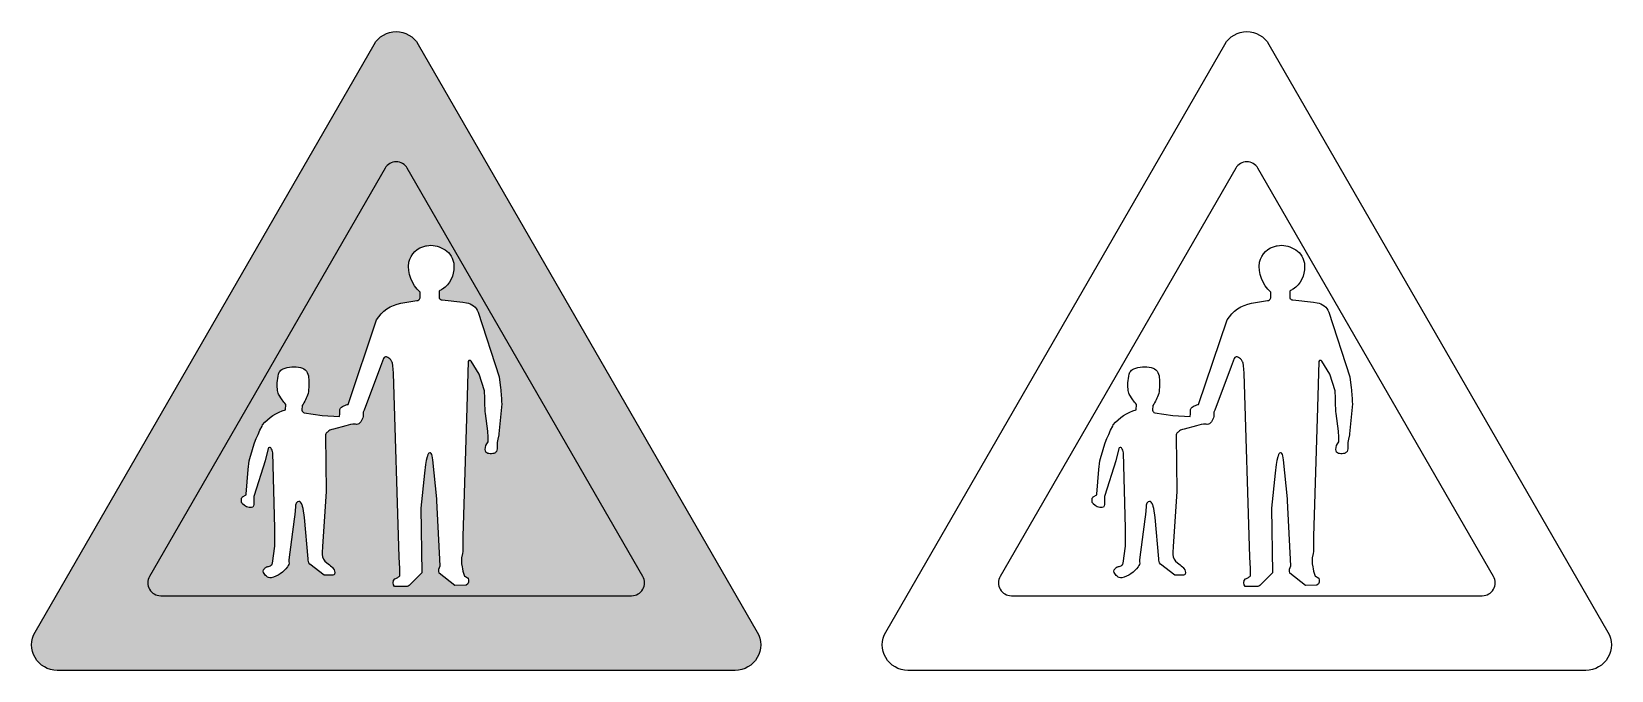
# Model space of a CAD drawing. Extents: x -72 to 1228, y 3 to 528.
import ezdxf

# ---------------------------------------------------------------- set-up
doc = ezdxf.new("R2010")
doc.units = 0
doc.header["$MEASUREMENT"] = 0

msp = doc.modelspace()

# ---------------------------------------------------------------- hatches: boundary and pattern name
h = msp.add_hatch(color=1)
edge = h.paths.add_edge_path()
edge.add_line((246.615, 517.6), (525.6099999999999, 34.36619999999999))
edge.add_arc((507.3975684117924, 23.8707421539816), 21.02016412287705, -89.93885701517371, 29.953981989453496, ccw=False)
edge.add_line((507.4200000000001, 2.85059), (-50.57799999999997, 2.85254))
edge.add_arc((-50.55909057017083, 23.87414312057471), 21.02161162531296, 150.0526984582646, 269.9484611033812, ccw=False)
edge.add_line((-68.774, 34.3682), (210.222, 517.6))
edge.add_arc((228.4185, 507.0727841203057), 21.02224741619433, 30.050656878707116, 149.9493431212929, ccw=False)
edge = h.paths.add_edge_path(flags=16)
edge.add_arc((422.1856885178913, 74.84389240928212), 10.60220206853084, 270.077341269967, 389.9725879816527)
edge.add_line((431.3699999999999, 80.1406), (237.6, 415.772))
edge.add_arc((228.4205000000001, 410.4604854933663), 10.60544231063372, 30.05487035694171, 149.9451296430583)
edge.add_line((219.2410000000001, 415.772), (25.46399999999994, 80.14010000000002))
edge.add_arc((34.65301849899734, 74.84611549146778), 10.60492022372142, 150.0528615176329, 269.9458725023032)
edge.add_line((34.64300000000003, 64.2412), (422.2, 64.2417))
h = msp.add_hatch(color=7)
edge = h.paths.add_edge_path()
edge.add_arc((422.1856885178913, 74.84389240928212), 10.60220206853084, 270.077341269967, 389.9725879816527)
edge.add_line((431.3699999999999, 80.1406), (237.6, 415.772))
edge.add_arc((228.4205000000001, 410.4604854933663), 10.60544231063372, 30.05487035694171, 149.9451296430583)
edge.add_line((219.2410000000001, 415.772), (25.46399999999994, 80.14010000000002))
edge.add_arc((34.65301849899734, 74.84611549146778), 10.60492022372142, 150.0528615176329, 269.9458725023032)
edge.add_line((34.64300000000003, 64.2412), (422.2, 64.2417))
edge = h.paths.add_edge_path(flags=16)
edge.add_line((128.5, 105.09), (128.6900000000001, 119.82))
edge.add_line((128.6900000000001, 119.82), (126.9400000000001, 181.73))
edge.add_arc((119.3263544949109, 180.9745235704389), 7.651035388284778, 5.666717999089993, 38.42917692803093)
edge.add_arc((124.3135314835772, 184.9451261702627), 1.276325116558089, 37.94815631756344, 160.5558161298539)
edge.add_line((123.11, 185.37), (120.7, 175.17))
edge.add_line((120.7, 175.17), (111.61, 146.57))
edge.add_arc((114.2267884705367, 145.3145335351588), 2.902374535423442, 154.3695299988172, 187.6134625171329)
edge.add_line((111.35, 144.93), (111.3, 140.49))
edge.add_arc((107.0958099357619, 139.8235319840322), 4.256688115489092, -24.475036282291512, 9.007840084248926, ccw=False)
edge.add_arc((109.3834694863234, 138.2819697185573), 1.601983029492935, 270.2335679599395, 352.0355097003551, ccw=False)
edge.add_arc((109.0017152777778, 146.029875), 9.357933935497522, 221.6564978170747, 272.37803178435394, ccw=False)
edge.add_arc((103.4004078356786, 141.6809060590937), 2.330991941528289, 172.3800283262993, 233.381246026534, ccw=False)
edge.add_line((101.09, 141.99), (101.08, 143.56))
edge.add_arc((103.489358157752, 143.6817567415791), 2.412432680189437, 143.1068339870684, 182.8929771056607, ccw=False)
edge.add_arc((103.8243994978454, 142.9414378673943), 3.14917597064979, 113.47358675416211, 135.9756969160776, ccw=False)
edge.add_line((102.5700000000001, 145.83), (104.49, 146.93))
edge.add_arc((104.1254562994001, 147.6606312968551), 0.8165256894863954, 296.5166020703771, 369.827649909001)
edge.add_line((104.9299999999999, 147.8), (106.72, 168.08))
edge.add_line((106.72, 168.08), (107.53, 175.28))
edge.add_arc((232.7488272227698, 145.4121792578241), 128.7316643523754, 153.0275363318154, 166.5842019751663, ccw=False)
edge.add_line((118.02, 203.8), (118.42, 204.69))
edge.add_arc((147.009801844309, 181.5932400683443), 36.75373571267813, 105.02781752669699, 141.0663964595334, ccw=False)
edge.add_line((137.48, 217.09), (137.62, 221.58))
edge.add_arc((176.9043323911742, 256.1248438693434), 52.31257028074198, 216.1440238611939, 221.326918487085, ccw=False)
edge.add_line((134.66, 225.27), (131.49, 229.88))
edge.add_arc((151.515801259949, 235.9479075372139), 20.92491858964216, 184.9840051963116, 196.8570437483843, ccw=False)
edge.add_arc((165.5445011685688, 237.3964754655751), 35.02714224317637, 162.2757619532933, 185.3509245171523, ccw=False)
edge.add_arc((141.1360613488005, 241.184135695965), 11.29108253494686, 121.12276475178291, 142.4853592210249, ccw=False)
edge.add_arc((144.4762336634816, 224.8762259107123), 27.54705437407353, 78.81445566113808, 109.45772477537949, ccw=False)
edge.add_arc((147.9482098941571, 243.749526265185), 8.362644336705952, -0.8189495394714754, 77.0660571457862, ccw=False)
edge.add_arc((105.0774699806614, 238.5994379166062), 51.47891497552468, -9.018437610410388, 5.6079405315015265, ccw=False)
edge.add_arc((126.8880406210469, 239.0556810706105), 30.25792298058387, 322.6768329860013, 343.63431300996865, ccw=False)
edge.add_line((150.95, 220.71), (150.92, 216.82))
edge.add_arc((154.6322439831115, 217.7346748203686), 3.823268943870449, 193.8416265185593, 238.0667709582617)
edge.add_line((152.61, 214.49), (167.41, 212.33))
edge.add_line((167.41, 212.33), (181.9, 211.68))
edge.add_line((181.9, 211.68), (182.02, 213.69))
edge.add_line((182.02, 213.69), (182.05, 216.25))
edge.add_arc((185.450207061865, 216.5097216457648), 3.410111933182765, 109.7120377296601, 184.3680027924894, ccw=False)
edge.add_arc((190.9940457925112, 209.7030658041946), 12.04778899862271, 103.45865299348333, 123.7537341567533, ccw=False)
edge.add_arc((188.3303848949151, 223.2694582400013), 1.854778612187693, 265.6592330904456, 284.0287676597188)
edge.add_line((188.78, 221.47), (212.3, 290.97))
edge.add_arc((237.3759578545571, 276.0675133930974), 29.16998062036444, 100.16088462065687, 149.2772461373078, ccw=False)
edge.add_line((232.23, 304.78), (245.4400000000001, 306.87))
edge.add_arc((245.3722903084445, 309.6107269963071), 2.741563253076025, 271.4152050125153, 348.6247957948634)
edge.add_line((248.0599999999999, 309.07), (248.03, 313.89))
edge.add_arc((267.3714317688662, 335.2663672544032), 28.82776543308252, 173.6595310574495, 227.8610655039025, ccw=False)
edge.add_arc((256.8159540236818, 333.7020626055499), 18.70845962469443, 102.4582894030691, 165.2983626467211, ccw=False)
edge.add_arc((256.4683857904977, 329.8546537827049), 22.42081015597728, 97.76268562508409, 99.46861074323613, ccw=False)
edge.add_arc((256.9128710258492, 332.0621302689845), 20.30703534087308, 59.72722196624471, 99.84702002497579, ccw=False)
edge.add_arc((259.283442044081, 334.7648066222644), 16.79183422466541, 12.92245455473801, 62.06463585967367, ccw=False)
edge.add_arc((250.7270711084298, 334.981061345664), 25.17293132182697, -0.025176584902908417, 8.081703917873426, ccw=False)
edge.add_arc((254.5847389941484, 334.1083472630652), 21.33266971540699, -56.10948446048923, 2.3148766482153746, ccw=False)
edge.add_arc((300.3227929861833, 256.5328570609349), 68.77070190707742, 119.4794013754174, 122.0686708270769)
edge.add_line((263.8099999999999, 314.81), (263.73, 308.78))
edge.add_arc((266.278537179597, 310.8520743591939), 3.284590371083861, 219.1126488247692, 267.7572488210736)
edge.add_line((266.15, 307.57), (283.14, 305.52))
edge.add_line((283.14, 305.52), (286.21, 305.09))
edge.add_arc((284.7999016576825, 293.3853464069559), 11.78928721628943, 20.11630655873131, 83.13049447492449, ccw=False)
edge.add_line((295.87, 297.44), (313.21, 244.15))
edge.add_line((313.21, 244.15), (314.29, 235.09))
edge.add_arc((190.2012370597934, 219.4285851082181), 125.0731825950044, 1.1322239994200913, 7.193345690442584, ccw=False)
edge.add_line((315.25, 221.9), (313.27, 200.154))
edge.add_line((313.27, 200.154), (312.95, 197.372))
edge.add_line((312.95, 197.372), (312.79, 196.417))
edge.add_line((312.79, 196.417), (312.1799999999999, 192.952))
edge.add_arc((324.8175645736664, 188.5254687948569), 13.39037777150799, 160.6962885740236, 185.5518354256663)
edge.add_arc((305.3160678704749, 185.7718945247472), 6.343777227878145, -28.139939064212626, 13.28813201404381, ccw=False)
edge.add_arc((307.1611778594362, 185.6597504762754), 4.727222254896537, 291.45167047862543, 322.469440419703, ccw=False)
edge.add_arc((306.3760625040281, 191.793705783784), 10.8295355058737, 261.2572966411247, 283.4229273583909, ccw=False)
edge.add_arc((304.4694581006072, 183.5058184366883), 2.42982731904605, 257.8970773730815, 276.1554604619591, ccw=False)
edge.add_arc((305.0164218786133, 184.2449294736331), 3.28919637773743, 177.6464926589348, 251.2657394277984, ccw=False)
edge.add_arc((311.7971302776776, 184.2974295688311), 10.06746889261823, 140.7586038065346, 179.5300715293252, ccw=False)
edge.add_arc((282.9343833993682, 193.8817185354535), 21.30964684043524, 351.3206610558419, 357.2787441440528)
edge.add_line((304.22, 192.87), (304.25, 194.611))
edge.add_line((304.25, 194.611), (303.75, 199.435))
edge.add_line((303.75, 199.435), (301.88, 214.04))
edge.add_arc((464.6047486439279, 226.6779227071954), 163.2147692814059, 179.9711871499713, 184.4409287447621, ccw=False)
edge.add_line((301.39, 226.76), (301.16, 232.64))
edge.add_line((301.16, 232.64), (296.62, 246.35))
edge.add_line((296.62, 246.35), (290.16, 257.03))
edge.add_arc((288.907349891834, 256.3865356408732), 1.408253767953261, 27.18876948206746, 158.1787808368676)
edge.add_line((287.6, 256.91), (286.67, 219.08))
edge.add_line((286.67, 219.08), (283.26, 113.06))
edge.add_arc((166.6969480625322, 107.9857327846598), 116.6734471280827, -4.441599889739109, 2.492647932794, ccw=False)
edge.add_arc((273.7257575715385, 100.7608674190968), 9.46897348299134, 341.39712588153634, 348.97594588085985, ccw=False)
edge.add_arc((301.1950522801576, 92.88416415618477), 19.12192571270424, 165.2885527056227, 194.8289770572952)
edge.add_arc((329.5674054337063, 95.10487513789263), 47.39446219018076, 188.633658831267, 197.1488186912161)
edge.add_arc((286.5772808538439, 82.12452665533817), 2.503155434305209, 203.4000936441153, 242.2040727915454)
edge.add_arc((310.6662565457383, 125.5355303862027), 52.14929786252449, 241.0329379867494, 243.0481161262436)
edge.add_arc((285.619434401671, 76.18495852723638), 3.193724637899816, 51.673430842126606, 63.789652885676674, ccw=False)
edge.add_arc((283.5440122024559, 76.63036447978979), 4.54915193836773, -56.42229254453031, 26.926007406669612, ccw=False)
edge.add_line((286.0599999999999, 72.8403), (276.8, 72.77))
edge.add_line((276.8, 72.77), (263.88, 82.8901))
edge.add_arc((272.1166455507568, 85.03365747189504), 8.51100279427277, 152.7532079339287, 194.5874399354178, ccw=False)
edge.add_line((264.55, 88.9302), (261.99, 142.34))
edge.add_line((261.99, 142.34), (261.85, 143.86))
edge.add_line((261.85, 143.86), (258.66, 176.1))
edge.add_line((258.66, 176.1), (258.08, 179.3))
edge.add_arc((254.7794067306914, 178.7999782103437), 3.338253693106068, 8.61449255256302, 44.26486280787173)
edge.add_arc((256.0687261392435, 180.4928141897414), 1.27232459426845, 30.05323583359791, 152.515651210004)
edge.add_arc((256.7053643699153, 179.4038440246599), 2.434339789806448, 136.4848438149174, 157.8924225889457)
edge.add_line((254.45, 180.32), (254.092, 179.086))
edge.add_line((254.092, 179.086), (253.909, 178.415))
edge.add_line((253.909, 178.415), (253.207, 175.479))
edge.add_line((253.207, 175.479), (252.6849999999999, 172.275))
edge.add_line((252.6849999999999, 172.275), (251.7310000000001, 165.148))
edge.add_line((251.7310000000001, 165.148), (248.61, 136.14))
edge.add_line((248.61, 136.14), (249.47, 83.1704))
edge.add_line((249.47, 83.1704), (239.5599999999999, 73.2002))
edge.add_arc((236.8787197642705, 74.92470210076331), 3.187972897947942, 267.3261665751752, 327.2523474473136, ccw=False)
edge.add_line((236.73, 71.7402), (227.14, 71.79))
edge.add_arc((230.7837256675216, 74.90458610635373), 4.793472995026431, 138.026462592148, 220.5231805946639, ccw=False)
edge.add_arc((219.1012529057183, 100.7278464474512), 24.03045855126847, 289.7460820399352, 294.6664375174246)
edge.add_arc((226.3530347442532, 85.10135028775005), 6.803761178105836, 294.0887670130668, 319.0269823904877)
edge.add_line((231.49, 80.6401), (231.47, 86.5903))
edge.add_line((231.47, 86.5903), (230.79, 96.0703))
edge.add_line((230.79, 96.0703), (226.207, 247.305))
edge.add_line((226.207, 247.305), (225.9680000000001, 250.49))
edge.add_line((225.9680000000001, 250.49), (225.688, 253.312))
edge.add_arc((215.5180413421787, 252.4420425530355), 10.20709973799235, 4.889286591988243, 21.4218489872624)
edge.add_arc((217.2206290410883, 253.0100081486467), 8.415208604386086, 22.05581444713003, 29.70473289300892)
edge.add_arc((217.6270113193641, 253.4002137487863), 7.870072225199184, 28.70325893403724, 60.35284512381796)
edge.add_arc((220.0909093573108, 258.5894906913818), 2.183227208253196, 49.11240503631663, 160.7299920883172)
edge.add_line((218.03, 259.31), (215.6, 252.72))
edge.add_line((215.6, 252.72), (202.08, 216.86))
edge.add_line((202.08, 216.86), (201.1900000000001, 215.13))
edge.add_arc((191.530797677069, 213.3188924192072), 9.82752767406541, -45.24607470527832, 10.619696220357923, ccw=False)
edge.add_arc((196.0073030287642, 208.2723670088383), 3.11461245584927, 249.7640672856746, 321.6532083723564, ccw=False)
edge.add_arc((194.7492685898012, 183.3231076695726), 22.02763377167128, 89.52989670510725, 110.7641178050213)
edge.add_line((186.9400000000001, 203.92), (176.8200000000001, 201.15))
edge.add_line((176.8200000000001, 201.15), (175.51, 200.88))
edge.add_arc((175.4508327136348, 197.1296150151914), 3.750851676893307, 89.09615823486645, 145.7613242084888)
edge.add_arc((189.9617547284148, 180.5609893336041), 25.67254066291788, 133.3155042087481, 136.0143773540342)
edge.add_arc((172.6551347584546, 196.2974446517629), 2.395063024388864, 119.109059114055, 189.0672003610648)
edge.add_line((170.29, 195.92), (170.71, 150.03))
edge.add_line((170.71, 150.03), (167.89, 104.69))
edge.add_arc((217.3004594989843, 99.00571412141899), 49.73635103071196, 173.4374196744649, 180.8818994424101)
edge.add_arc((176.6927482097416, 98.66015349807712), 9.132409092834735, 182.635673788929, 233.8070308317963)
edge.add_arc((111.7501508126325, 11.85929220718813), 99.27447747888316, 50.04711319945778, 53.14080569836699, ccw=False)
edge.add_arc((170.3924292667751, 82.1177474629958), 7.760403820875362, 36.00914131148102, 48.84046878119062, ccw=False)
edge.add_arc((173.0267555578271, 83.42879594250952), 4.883119741567755, -17.259189266389626, 41.74723440058699, ccw=False)
edge.add_arc((176.5520600763153, 82.40335051912379), 1.214138761409919, 255.1065832249517, 339.59316833518744, ccw=False)
edge.add_line((176.24, 81.23), (169.24, 81.1904))
edge.add_line((169.24, 81.1904), (157.35, 90.3203))
edge.add_arc((161.4242647890898, 93.89691202088929), 5.42141929014782, 172.4376287046474, 221.2784274896094, ccw=False)
edge.add_line((156.05, 94.6104), (152.9060000000001, 128.541))
edge.add_line((152.9060000000001, 128.541), (151.842, 135.985))
edge.add_line((151.842, 135.985), (151.448, 137.571))
edge.add_arc((129.8308140301271, 130.2826146615487), 22.81278786334152, 18.63189354530931, 25.41996196199687)
edge.add_arc((148.0041383233115, 139.2581272331873), 2.56444333303596, 18.57453508714801, 27.44320507848916)
edge.add_arc((148.2527682414494, 139.4904278094273), 2.238605804509834, 25.09878187131378, 114.3435298645431)
edge.add_arc((148.3812878934876, 139.2914514047184), 2.473116666967162, 115.1561229727403, 156.691967732803)
edge.add_arc((148.8083975419972, 138.5887728331445), 3.179288297910335, 148.0751741704429, 152.435063235673)
edge.add_arc((152.4476829342213, 137.5456464761769), 6.929909272255658, 158.7261278026762, 181.4523825970132)
edge.add_line((145.52, 137.37), (145.03, 131.1))
edge.add_line((145.03, 131.1), (144.5700000000001, 127.12))
edge.add_line((144.5700000000001, 127.12), (140.16, 93.7402))
edge.add_arc((160.2441792600858, 93.40168382653796), 20.08703188007023, 179.0343786805163, 183.7432227721504)
edge.add_arc((135.3009057279635, 91.34283733889066), 4.955787032959908, -41.01912869089489, 8.67481065932759, ccw=False)
edge.add_arc((120.295641002123, 101.5110980554461), 23.05360741156052, 283.0214923958855, 324.39766583148594, ccw=False)
edge.add_arc((124.5427564747731, 82.97322918373118), 4.035671403453717, 223.5951246842456, 283.5749829708459, ccw=False)
edge.add_arc((131.8233395114321, 90.28575988627219), 14.35355107347671, 208.7566613899158, 224.6952160176282, ccw=False)
edge.add_arc((121.0548449336716, 84.3467003310978), 2.056063827597083, 147.5403878764243, 208.0327284779238, ccw=False)
edge.add_arc((125.4307173556226, 81.75337521952669), 7.141945117251209, 126.42544248208611, 148.8271546833064, ccw=False)
edge.add_arc((123.5372276475292, 84.77694443283535), 3.595067350021623, 91.86862710400698, 130.7607799819947, ccw=False)
edge.add_arc((121.3380692753483, 97.79221552843647), 9.649388404114141, 282.4599890122489, 291.9180911024134)
edge.add_arc((123.4082442696159, 91.88836062784017), 3.411297291142179, 296.6811078869098, 346.1247178744819)
edge.add_line((126.72, 91.0703), (128.5, 105.09))

# ---------------------------------------------------------------- linework, layer by layer
at = {"color": 1}
msp.add_lwpolyline([(246.615, 517.6), (525.6099999999999, 34.3662, -0.576727), (507.4200000000001, 2.85059), (-50.57799999999997, 2.85254, -0.5767439999999999), (-68.774, 34.3682), (210.222, 517.6, -0.576761)], format="xyb", close=True, dxfattribs=at)
for points in [[(946.615, 517.6), (1225.61, 34.3662, -0.576727), (1207.42, 2.85059), (649.422, 2.85254, -0.5767439999999999), (631.226, 34.3682), (910.222, 517.6, -0.576761)], [(422.2, 64.2417, 0.576741), (431.3699999999999, 80.1406), (237.6, 415.772, 0.576712), (219.2410000000001, 415.772), (25.46399999999994, 80.1401, 0.576728), (34.64300000000003, 64.2412)], [(1122.2, 64.2417, 0.576741), (1131.37, 80.1406), (937.6, 415.772, 0.576712), (919.2410000000001, 415.772), (725.4639999999999, 80.1401, 0.576728), (734.643, 64.2412)], [(128.5, 105.09), (128.6900000000001, 119.82), (126.9400000000001, 181.73, 0.143935), (125.3200000000001, 185.73, 0.592622), (123.11, 185.37), (120.7, 175.17), (111.61, 146.57, 0.14608), (111.35, 144.93), (111.3, 140.49, -0.147145), (110.97, 138.06, -0.3729), (109.39, 136.68, -0.225), (102.01, 139.81, -0.272637), (101.09, 141.99), (101.08, 143.56, -0.175365), (101.5599999999999, 145.13, -0.0985007), (102.5700000000001, 145.83), (104.49, 146.93, 0.331256), (104.9299999999999, 147.8), (106.72, 168.08), (107.53, 175.28, -0.0592212), (118.02, 203.8), (118.42, 204.69, -0.158557), (137.48, 217.09), (137.62, 221.58, -0.0226185), (134.66, 225.27), (131.49, 229.88, -0.0518523), (130.67, 234.13, -0.101026), (132.1799999999999, 248.06, -0.09348279999999999), (135.3, 250.85, -0.134509), (149.8200000000001, 251.9, -0.353554), (156.3099999999999, 243.63, -0.0639064), (155.92, 230.53, -0.0917), (150.95, 220.71), (150.92, 216.82, 0.1954), (152.61, 214.49), (167.41, 212.33), (181.9, 211.68), (182.02, 213.69), (182.05, 216.25, -0.337781), (184.3, 219.72, -0.0887862), (188.1900000000001, 221.42, 0.0803243), (188.78, 221.47), (212.3, 290.97, -0.217653), (232.23, 304.78), (245.4400000000001, 306.87, 0.350242), (248.0599999999999, 309.07), (248.03, 313.89, -0.241009), (238.72, 338.45, -0.281276), (252.78, 351.97, -0.00744364), (253.4400000000001, 352.07, -0.176866), (267.15, 349.6, -0.217771), (275.65, 338.52, -0.03538769999999999), (275.9, 334.97, -0.260594), (266.48, 316.4, 0.0112983), (263.8099999999999, 314.81), (263.73, 308.78, 0.215498), (266.15, 307.57), (283.14, 305.52), (286.21, 305.09, -0.282096), (295.87, 297.44), (313.21, 244.15), (314.29, 235.09, -0.0264528), (315.25, 221.9), (313.27, 200.154), (312.95, 197.372), (312.79, 196.417), (312.1799999999999, 192.952, 0.10888), (311.49, 187.23, -0.182759), (310.91, 182.78, -0.136173), (308.89, 181.26, -0.0970185), (304.73, 181.09, -0.0798362), (303.96, 181.13, -0.332749), (301.73, 184.38, -0.170805), (304, 190.666, 0.0260029), (304.22, 192.87), (304.25, 194.611), (303.75, 199.435), (301.88, 214.04, -0.0195054), (301.39, 226.76), (301.16, 232.64), (296.62, 246.35), (290.16, 257.03, 0.6431600000000001), (287.6, 256.91), (286.67, 219.08), (283.26, 113.06, -0.0302656), (283.02, 98.9502, -0.0330809), (282.7, 97.7402, 0.129613), (282.71, 87.9902, 0.0371715), (284.28, 81.1304, 0.170951), (285.41, 79.9102, 0.0087931), (287.03, 79.0503, -0.0529163), (287.6, 78.6904, -0.380605), (286.0599999999999, 72.8403), (276.8, 72.77), (263.88, 82.8901, -0.184591), (264.55, 88.9302), (261.99, 142.34), (261.85, 143.86), (258.66, 176.1), (258.08, 179.3, 0.156821), (257.17, 181.13, 0.591766), (254.9400000000001, 181.08, 0.0936808), (254.45, 180.32), (254.092, 179.086), (253.909, 178.415), (253.207, 175.479), (252.6849999999999, 172.275), (251.7310000000001, 165.148), (248.61, 136.14), (249.47, 83.1704), (239.5599999999999, 73.2002, -0.267604), (236.73, 71.7402), (227.14, 71.79, -0.376357), (227.22, 78.1104, 0.0214724), (229.13, 78.8901, 0.109245), (231.49, 80.6401), (231.47, 86.5903), (230.79, 96.0703), (226.207, 247.305), (225.9680000000001, 250.49), (225.688, 253.312, 0.0722623), (225.02, 256.17, 0.0333871), (224.53, 257.18, 0.138982), (221.52, 260.24, 0.529571), (218.03, 259.31), (215.6, 252.72), (202.08, 216.86), (201.1900000000001, 215.13, -0.248706), (198.45, 206.34, -0.324385), (194.9299999999999, 205.35, 0.0929178), (186.9400000000001, 203.92), (176.8200000000001, 201.15), (175.51, 200.88, 0.252413), (172.35, 199.24, 0.0117766), (171.49, 198.39, 0.315098), (170.29, 195.92), (170.71, 150.03), (167.89, 104.69, 0.0324941), (167.5700000000001, 98.2402, 0.227063), (171.3, 91.29, -0.0134996), (175.5, 87.9604, -0.05604580000000001), (176.67, 86.6802, -0.263308), (177.6900000000001, 81.98, -0.386302), (176.24, 81.23), (169.24, 81.1904), (157.35, 90.3203, -0.216394), (156.05, 94.6104), (152.9060000000001, 128.541), (151.842, 135.985), (151.448, 137.571, 0.0296272), (150.4349999999999, 140.075, 0.0387162), (150.28, 140.44, 0.410358), (147.33, 141.53, 0.183245), (146.11, 140.27, 0.0190259), (145.99, 140.06, 0.0994883), (145.52, 137.37), (145.03, 131.1), (144.5700000000001, 127.12), (140.16, 93.7402, 0.0205491), (140.2, 92.0903, -0.220294), (139.04, 88.0903, -0.182525), (125.49, 79.0503, -0.267855), (121.62, 80.1904, -0.0696574), (119.24, 83.3804, -0.270253), (119.3200000000001, 85.4502, -0.09805839999999999), (121.1900000000001, 87.5, -0.171347), (123.42, 88.3701, 0.04129219999999999), (124.9400000000001, 88.8403, 0.219149), (126.72, 91.0703)], [(828.5, 105.09), (828.69, 119.82), (826.94, 181.73, 0.143935), (825.32, 185.73, 0.592622), (823.11, 185.37), (820.7, 175.17), (811.61, 146.57, 0.14608), (811.35, 144.93), (811.3, 140.49, -0.147145), (810.97, 138.06, -0.3729), (809.39, 136.68, -0.225), (802.01, 139.81, -0.272637), (801.09, 141.99), (801.08, 143.56, -0.175365), (801.56, 145.13, -0.0985007), (802.57, 145.83), (804.49, 146.93, 0.331256), (804.93, 147.8), (806.72, 168.08), (807.53, 175.28, -0.0592212), (818.02, 203.8), (818.42, 204.69, -0.158557), (837.48, 217.09), (837.62, 221.58, -0.0226185), (834.66, 225.27), (831.49, 229.88, -0.0518523), (830.67, 234.13, -0.101026), (832.18, 248.06, -0.09348279999999999), (835.3, 250.85, -0.134509), (849.82, 251.9, -0.353554), (856.31, 243.63, -0.0639064), (855.92, 230.53, -0.0917), (850.95, 220.71), (850.92, 216.82, 0.1954), (852.61, 214.49), (867.41, 212.33), (881.9, 211.68), (882.02, 213.69), (882.05, 216.25, -0.337781), (884.3, 219.72, -0.0887862), (888.19, 221.42, 0.0803243), (888.78, 221.47), (912.3, 290.97, -0.217653), (932.23, 304.78), (945.44, 306.87, 0.350242), (948.06, 309.07), (948.03, 313.89, -0.241009), (938.72, 338.45, -0.281276), (952.78, 351.97, -0.00744364), (953.44, 352.07, -0.176866), (967.15, 349.6, -0.217771), (975.65, 338.52, -0.03538769999999999), (975.9, 334.97, -0.260594), (966.48, 316.4, 0.0112983), (963.81, 314.81), (963.73, 308.78, 0.215498), (966.15, 307.57), (983.14, 305.52), (986.21, 305.09, -0.282096), (995.87, 297.44), (1013.21, 244.15), (1014.29, 235.09, -0.0264528), (1015.25, 221.9), (1013.27, 200.154), (1012.95, 197.372), (1012.79, 196.417), (1012.18, 192.952, 0.10888), (1011.49, 187.23, -0.182759), (1010.91, 182.78, -0.136173), (1008.89, 181.26, -0.0970185), (1004.73, 181.09, -0.0798362), (1003.96, 181.13, -0.332749), (1001.73, 184.38, -0.170805), (1004, 190.666, 0.0260029), (1004.22, 192.87), (1004.25, 194.611), (1003.75, 199.435), (1001.88, 214.04, -0.0195054), (1001.39, 226.76), (1001.16, 232.64), (996.62, 246.35), (990.16, 257.03, 0.6431600000000001), (987.6, 256.91), (986.67, 219.08), (983.26, 113.06, -0.0302656), (983.02, 98.9502, -0.0330809), (982.7, 97.7402, 0.129613), (982.71, 87.9902, 0.0371715), (984.28, 81.1304, 0.170951), (985.41, 79.9102, 0.0087931), (987.03, 79.0503, -0.0529163), (987.6, 78.6904, -0.380605), (986.06, 72.8403), (976.8, 72.77), (963.88, 82.8901, -0.184591), (964.55, 88.9302), (961.99, 142.34), (961.85, 143.86), (958.66, 176.1), (958.08, 179.3, 0.156821), (957.17, 181.13, 0.591766), (954.94, 181.08, 0.0936808), (954.45, 180.32), (954.092, 179.086), (953.909, 178.415), (953.207, 175.479), (952.685, 172.275), (951.7310000000001, 165.148), (948.61, 136.14), (949.47, 83.1704), (939.56, 73.2002, -0.267604), (936.73, 71.7402), (927.14, 71.79, -0.376357), (927.22, 78.1104, 0.0214724), (929.13, 78.8901, 0.109245), (931.49, 80.6401), (931.47, 86.5903), (930.79, 96.0703), (926.207, 247.305), (925.9680000000001, 250.49), (925.688, 253.312, 0.0722623), (925.02, 256.17, 0.0333871), (924.53, 257.18, 0.138982), (921.52, 260.24, 0.529571), (918.03, 259.31), (915.6, 252.72), (902.08, 216.86), (901.19, 215.13, -0.248706), (898.45, 206.34, -0.324385), (894.93, 205.35, 0.0929178), (886.94, 203.92), (876.82, 201.15), (875.51, 200.88, 0.252413), (872.35, 199.24, 0.0117766), (871.49, 198.39, 0.315098), (870.29, 195.92), (870.71, 150.03), (867.89, 104.69, 0.0324941), (867.57, 98.2402, 0.227063), (871.3, 91.29, -0.0134996), (875.5, 87.9604, -0.05604580000000001), (876.67, 86.6802, -0.263308), (877.69, 81.98, -0.386302), (876.24, 81.23), (869.24, 81.1904), (857.35, 90.3203, -0.216394), (856.05, 94.6104), (852.9060000000001, 128.541), (851.842, 135.985), (851.448, 137.571, 0.0296272), (850.435, 140.075, 0.0387162), (850.28, 140.44, 0.410358), (847.33, 141.53, 0.183245), (846.11, 140.27, 0.0190259), (845.99, 140.06, 0.0994883), (845.52, 137.37), (845.03, 131.1), (844.57, 127.12), (840.16, 93.7402, 0.0205491), (840.2, 92.0903, -0.220294), (839.04, 88.0903, -0.182525), (825.49, 79.0503, -0.267855), (821.62, 80.1904, -0.0696574), (819.24, 83.3804, -0.270253), (819.32, 85.4502, -0.09805839999999999), (821.19, 87.5, -0.171347), (823.42, 88.3701, 0.04129219999999999), (824.94, 88.8403, 0.219149), (826.72, 91.0703)]]:
    msp.add_lwpolyline(points, format="xyb", close=True)

doc.saveas('drawing.dxf')
